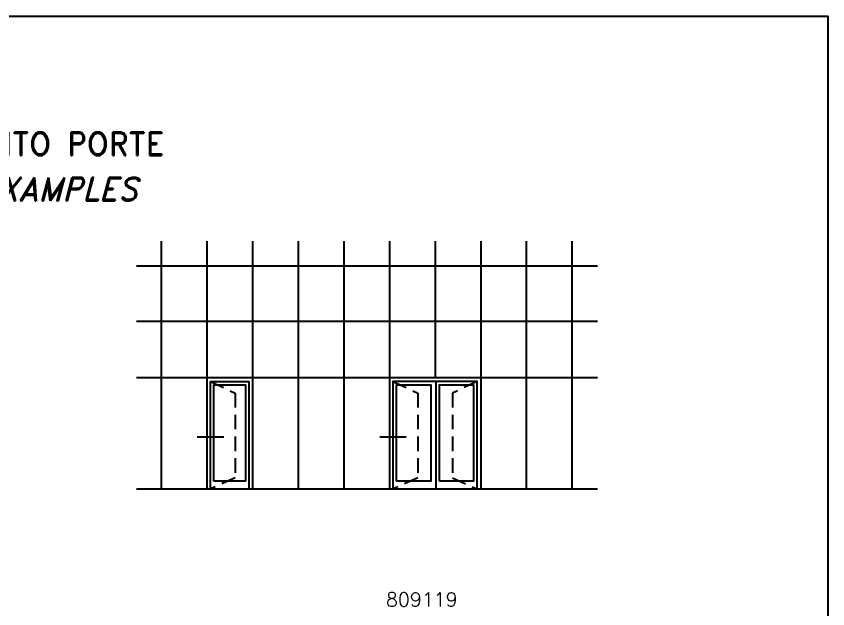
# Model space of a CAD drawing. Extents: x 0 to 1130, y -960 to 577.
# Drawn here: x 565.1 to 670, y -99.6 to -23 of the extents above; entities that cross this region are included whole.
import ezdxf

# ---------------------------------------------------------------- set-up
doc = ezdxf.new("R2010")
doc.units = 0
doc.header["$LTSCALE"] = 7.5
doc.header["$MEASUREMENT"] = 0
doc.linetypes.add('HIDDEN', pattern=[0.375, 0.25, -0.125])
for name, color, linetype in [('GROSSA', 4, 'CONTINUOUS'), ('MARCHIO', 7, 'CONTINUOUS'), ('NASC', 7, 'HIDDEN'), ('TESTO', 2, 'CONTINUOUS')]:
    doc.layers.add(name, color=color, linetype=linetype)
doc.styles.add('RD', font='ROMAND.SHX', dxfattribs={"height": 3})
doc.styles.add('RDI', font='ROMAND', dxfattribs={"oblique": 15, "height": 3})
doc.styles.get("Standard").update_dxf_attribs({"font": 'romans.shx'})

msp = doc.modelspace()

# ---------------------------------------------------------------- linework, layer by layer
at = {"layer": 'GROSSA'}
for p, q in [((583.8531918187321, -52.08408635348792), (583.8531918187316, -84.11992635348747)), ((589.7514318187334, -52.08408635348792), (589.751431818733, -84.11992635348747)), ((595.6496718187348, -52.08408635348792), (595.6496718187343, -84.11992635348747)), ((601.5479118187343, -52.08408635348792), (601.5479118187338, -84.11992635348747)), ((607.4461518187356, -52.08408635348792), (607.4461518187352, -84.11992635348747)), ((613.3443918187352, -52.08408635348792), (613.3443918187347, -84.11992635348747)), ((619.2426318187347, -52.08408635348792), (619.2426318187352, -69.7020063534876)), ((625.1408718187342, -52.08408635348792), (625.1408718187338, -84.11992635348747)), ((631.0391118187338, -52.08408635348792), (631.0391118187333, -84.11992635348747)), ((636.9373518187351, -52.08408635348792), (636.9373518187347, -84.11992635348747)), ((580.6531918187327, -55.28408635348774), (640.2406202585082, -55.28408635348774)), ((640.2406202585082, -62.49304635348767), (580.6531918187327, -62.49304635348767)), ((580.6531918187327, -69.7020063534876), (640.2406202585082, -69.7020063534876)), ((588.4922048968822, -77.39217685771678), (591.9281627405837, -77.39217685771678)), ((612.085164896884, -77.39217685771678), (615.5211227405855, -77.39217685771678)), ((580.6531918187327, -84.11992635348747), (640.2406202585082, -84.11992635348747))]:
    msp.add_line(p, q, dxfattribs=at)
at = {"layer": 'GROSSA', "color": 8}
msp.add_line((619.3409358187348, -70.2262942433947), (619.3409358187348, -84.11992624339496), dxfattribs=at)
for points in [[(590.210183818733, -84.11992624339496), (590.210183818733, -70.2262942433947), (595.1909198187334, -70.2262942433947), (595.1909198187334, -84.11992624339496)], [(624.6821198187347, -84.11992624339496), (624.6821198187347, -70.2262942433947), (613.8031438187347, -70.2262942433947), (613.8031438187347, -84.11992624339496)], [(590.6689358187325, -83.13688624339488), (590.6689358187325, -70.68504624339516), (594.7321678187338, -70.68504624339516), (594.7321678187338, -83.13688624339488), (590.6689358187325, -83.13688624339488)]]:
    msp.add_lwpolyline(points, dxfattribs=at)
for points in [[(614.2618958187343, -83.13688624339488), (614.2618958187343, -70.68504624339516), (618.6855758187342, -70.68504624339516), (618.6855758187342, -83.13688624339488)], [(619.7996878187353, -83.13688624339488), (619.7996878187353, -70.68504624339516), (624.2233678187351, -70.68504624339516), (624.2233678187351, -83.13688624339488)]]:
    msp.add_lwpolyline(points, close=True, dxfattribs=at)
at = {"layer": 'MARCHIO'}
msp.add_lwpolyline([(460, -320), (460, -23), (670, -23), (670, -320)], close=True, dxfattribs=at)
at = {"layer": 'NASC'}
for points in [[(590.210183818733, -70.2262942433947), (593.4065309021464, -71.72780127028841), (593.4065309021464, -82.68395521650132), (590.210183818733, -84.11992624339496)], [(613.8031438187347, -70.2262942433947), (616.9994909021482, -71.72780127028841), (616.9994909021482, -82.68395521650132), (613.8031438187347, -84.11992624339496)], [(624.6821198187347, -70.2262942433947), (621.4857727353212, -71.72780127028841), (621.4857727353212, -82.68395521650132), (624.6821198187347, -84.11992624339496)]]:
    msp.add_lwpolyline(points, dxfattribs=at)

# ---------------------------------------------------------------- texts
at = {"layer": 'TESTO', "style": 'RD'}
msp.add_text('ESEMPI DI INSERIMENTO PORTE', height=3, dxfattribs=at).set_placement((521.2846563862786, -40.99735672333213))
at = {"layer": 'TESTO', "style": 'RDI', "oblique": 15}
msp.add_text('PEDESTRIAN DOOR EXAMPLES', height=3, dxfattribs=at).set_placement((521.2846563862786, -46.85449958047502))
at = {"layer": 'TESTO'}
msp.add_text('809119', height=1.8, dxfattribs=at).set_placement((612.8971548476704, -99.32297872663679))

doc.saveas('drawing.dxf')
